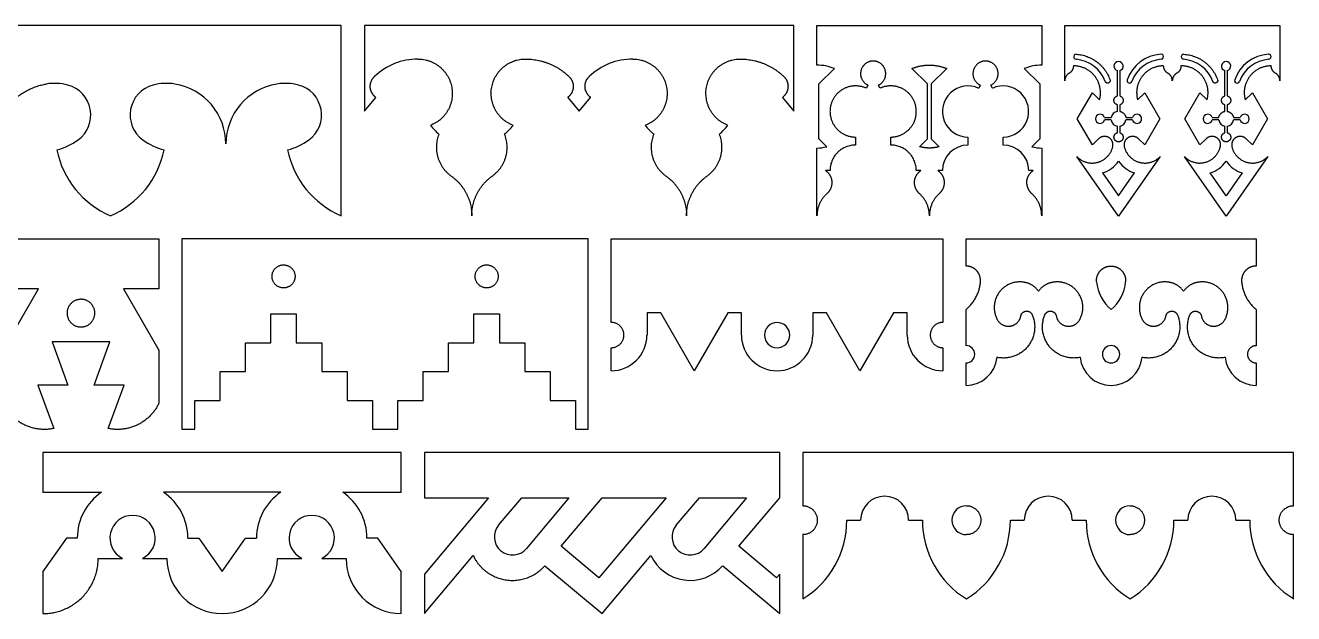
# Model space of a CAD drawing. Header units: millimetres. Extents: x -157 to 150, y -137 to 156.
# Drawn here: x 17.9 to 149.5, y 95.3 to 156.3 of the extents above; entities that cross this region are included whole.
import ezdxf

# ---------------------------------------------------------------- set-up
doc = ezdxf.new("R2010")
doc.units = ezdxf.units.MM
doc.header["$MEASUREMENT"] = 0
doc.layers.add('Layer 03', color=5, linetype='Continuous')

msp = doc.modelspace()

# ---------------------------------------------------------------- linework, layer by layer
at = {"layer": 'Layer 03'}
for p, q in [((50.69, 156.33), (2.81, 156.33)), ((50.69, 136.58), (50.69, 156.33)), ((97.65, 156.33), (53.09, 156.33)), ((53.09, 156.33), (53.09, 147.44)), ((97.65, 147.44), (97.65, 156.33)), ((100.04, 152.21), (100.04, 156.33)), ((100.04, 156.33), (123.35, 156.31)), ((123.35, 156.31), (123.35, 152.21)), ((125.74, 150.58), (125.74, 156.31)), ((125.74, 156.31), (148.06, 156.31)), ((148.06, 156.31), (148.06, 150.58)), ((100.24, 150.26), (101.85, 151.86)), ((111.49, 150.26), (109.89, 151.86)), ((113.5, 151.86), (111.9, 150.26)), ((121.54, 151.86), (123.15, 150.26)), ((126.67, 152.13), (126.64, 152.13)), ((131.2, 149.02), (131.2, 151.64)), ((131.44, 151.64), (131.44, 149.02)), ((136, 152.13), (135.98, 152.13)), ((137.83, 152.13), (137.8, 152.13)), ((142.36, 149.02), (142.36, 151.64)), ((142.6, 151.64), (142.6, 149.02)), ((147.16, 152.13), (147.14, 152.13)), ((100.24, 144.55), (100.24, 150.26)), ((105.32, 150.14), (105.16, 149.81)), ((106.57, 149.81), (106.42, 150.14)), ((111.49, 144.55), (111.49, 150.26)), ((111.9, 150.26), (111.9, 144.55)), ((116.97, 150.14), (116.82, 149.81)), ((118.23, 149.81), (118.07, 150.14)), ((123.15, 150.26), (123.15, 144.55)), ((53.09, 147.44), (54.28, 148.86)), ((74.18, 148.86), (75.37, 147.44)), ((75.37, 147.44), (76.56, 148.86)), ((96.46, 148.86), (97.65, 147.44)), ((127.04, 146.64), (128.61, 149.35)), ((128.61, 149.35), (129.35, 148.62)), ((133.3, 148.62), (134.04, 149.35)), ((134.04, 149.35), (135.6, 146.64)), ((138.2, 146.64), (139.77, 149.35)), ((139.77, 149.35), (140.51, 148.62)), ((144.46, 148.62), (145.2, 149.35)), ((145.2, 149.35), (146.76, 146.64)), ((131.2, 147.41), (131.2, 148.09)), ((131.44, 148.09), (131.44, 147.41)), ((142.36, 147.41), (142.36, 148.09)), ((142.6, 148.09), (142.6, 147.41)), ((128.61, 143.93), (127.04, 146.64)), ((129.87, 146.76), (130.55, 146.76)), ((130.55, 146.52), (129.87, 146.52)), ((132.09, 146.76), (132.77, 146.76)), ((132.77, 146.52), (132.09, 146.52)), ((135.6, 146.64), (134.04, 143.93)), ((139.77, 143.93), (138.2, 146.64)), ((141.03, 146.76), (141.71, 146.76)), ((141.71, 146.52), (141.03, 146.52)), ((143.25, 146.76), (143.93, 146.76)), ((143.93, 146.52), (143.25, 146.52)), ((146.76, 146.64), (145.2, 143.93)), ((104.04, 144.75), (104.04, 143.92)), ((107.69, 143.92), (107.69, 144.75)), ((115.7, 144.75), (115.7, 143.92)), ((119.35, 143.92), (119.35, 144.75)), ((131.2, 145.19), (131.2, 145.87)), ((131.44, 145.87), (131.44, 145.19)), ((142.36, 145.19), (142.36, 145.87)), ((142.6, 145.87), (142.6, 145.19)), ((100.04, 136.58), (100.04, 143.61)), ((101.05, 143.75), (100.24, 144.55)), ((110.69, 143.75), (111.49, 144.55)), ((111.9, 144.55), (112.7, 143.75)), ((123.15, 144.55), (122.34, 143.75)), ((123.35, 143.61), (123.35, 136.58)), ((129.24, 144.56), (128.61, 143.93)), ((134.04, 143.93), (133.4, 144.56)), ((140.4, 144.56), (139.77, 143.93)), ((145.2, 143.93), (144.56, 144.56)), ((131.32, 136.56), (127.01, 142.72)), ((135.64, 142.72), (131.32, 136.56)), ((142.48, 136.56), (138.17, 142.72)), ((146.8, 142.72), (142.48, 136.56)), ((101.39, 141.27), (100.94, 141.27)), ((110.8, 141.27), (110.34, 141.27)), ((113.05, 141.27), (112.59, 141.27)), ((122.45, 141.27), (122, 141.27)), ((129.65, 141.03), (131.32, 138.65)), ((131.32, 138.65), (132.99, 141.03)), ((142.48, 138.65), (140.81, 141.03)), ((144.15, 141.03), (142.48, 138.65)), ((-0.57, 134.19), (31.78, 134.19)), ((31.78, 134.19), (31.78, 129.02)), ((76.31, 134.19), (34.17, 134.19)), ((34.17, 134.19), (34.17, 114.44)), ((76.31, 114.44), (76.31, 134.19)), ((78.7, 125.52), (78.7, 134.19)), ((78.7, 134.19), (113.1, 134.19)), ((113.1, 134.19), (113.1, 125.52)), ((115.5, 131.37), (115.5, 134.19)), ((115.5, 134.19), (145.6, 134.19)), ((145.6, 134.19), (145.6, 131.37)), ((15.61, 122.63), (19.29, 129.02)), ((19.29, 129.02), (15.61, 129.02)), ((31.78, 129.02), (28.09, 129.02)), ((28.09, 129.02), (31.78, 122.63)), ((43.39, 123.41), (43.39, 126.41)), ((43.39, 126.41), (44.71, 126.41)), ((44.71, 126.41), (46.02, 126.41)), ((46.02, 126.41), (46.02, 123.41)), ((64.46, 123.41), (64.46, 126.41)), ((64.46, 126.41), (65.77, 126.41)), ((65.77, 126.41), (67.09, 126.41)), ((67.09, 126.41), (67.09, 123.41)), ((83.83, 126.53), (82.41, 126.53)), ((82.41, 126.53), (82.41, 124.21)), ((87.3, 120.5), (83.83, 126.53)), ((90.78, 126.53), (87.3, 120.5)), ((92.2, 126.53), (90.78, 126.53)), ((92.2, 124.21), (92.2, 126.53)), ((99.61, 126.53), (99.61, 124.21)), ((101.03, 126.53), (99.61, 126.53)), ((104.5, 120.5), (101.03, 126.53)), ((107.98, 126.53), (104.5, 120.5)), ((109.4, 126.53), (107.98, 126.53)), ((109.4, 124.21), (109.4, 126.53)), ((115.5, 123.11), (115.5, 126.86)), ((145.6, 126.86), (145.6, 123.11)), ((23.69, 123.51), (20.7, 123.51)), ((20.7, 123.51), (22.34, 119.01)), ((26.68, 123.51), (23.69, 123.51)), ((25.05, 119.01), (26.68, 123.51)), ((31.78, 122.63), (31.78, 117.15)), ((40.76, 120.42), (40.76, 123.41)), ((40.76, 123.41), (43.39, 123.41)), ((46.02, 123.41), (48.66, 123.41)), ((48.66, 123.41), (48.66, 120.42)), ((61.82, 120.42), (61.82, 123.41)), ((61.82, 123.41), (64.46, 123.41)), ((67.09, 123.41), (69.72, 123.41)), ((69.72, 123.41), (69.72, 120.42)), ((78.7, 120.5), (78.7, 122.9)), ((113.1, 122.9), (113.1, 120.5)), ((115.5, 118.98), (115.5, 121.32)), ((145.6, 121.32), (145.6, 118.98)), ((38.12, 117.43), (38.12, 120.42)), ((38.12, 120.42), (40.76, 120.42)), ((48.66, 120.42), (51.29, 120.42)), ((51.29, 120.42), (51.29, 117.43)), ((59.19, 117.43), (59.19, 120.42)), ((59.19, 120.42), (61.82, 120.42)), ((69.72, 120.42), (72.36, 120.42)), ((72.36, 120.42), (72.36, 117.43)), ((22.34, 119.01), (19.22, 119.01)), ((19.22, 119.01), (20.86, 114.52)), ((28.16, 119.01), (25.05, 119.01)), ((26.52, 114.52), (28.16, 119.01)), ((35.49, 114.44), (35.49, 117.43)), ((35.49, 117.43), (38.12, 117.43)), ((51.29, 117.43), (53.92, 117.43)), ((53.92, 117.43), (53.92, 114.44)), ((56.56, 114.44), (56.56, 117.43)), ((56.56, 117.43), (59.19, 117.43)), ((72.36, 117.43), (74.99, 117.43)), ((74.99, 117.43), (74.99, 114.44)), ((34.17, 114.44), (35.49, 114.44)), ((53.92, 114.44), (55.24, 114.44)), ((55.24, 114.44), (56.56, 114.44)), ((74.99, 114.44), (76.31, 114.44)), ((56.92, 112.04), (19.75, 112.04)), ((19.75, 112.04), (19.75, 107.91)), ((56.92, 107.91), (56.92, 112.04)), ((96.18, 112.04), (59.32, 112.04)), ((59.32, 112.04), (59.32, 107.34)), ((96.18, 107.34), (96.18, 112.04)), ((149.48, 112.04), (98.57, 112.04)), ((98.57, 112.04), (98.57, 106.51)), ((149.48, 106.51), (149.48, 112.04)), ((19.75, 107.91), (25.82, 107.91)), ((38.34, 107.91), (32.26, 107.91)), ((44.41, 107.91), (38.34, 107.91)), ((50.85, 107.91), (56.92, 107.91)), ((59.32, 107.34), (65.97, 107.34)), ((65.97, 107.34), (59.32, 99.41)), ((67.01, 104.49), (69.41, 107.34)), ((69.41, 107.34), (74.31, 107.34)), ((74.31, 107.34), (69.89, 102.07)), ((73.52, 102.3), (77.75, 107.34)), ((84.4, 107.34), (77.42, 99.02)), ((77.75, 107.34), (84.4, 107.34)), ((85.44, 104.49), (87.84, 107.34)), ((87.84, 107.34), (92.74, 107.34)), ((92.74, 107.34), (88.32, 102.07)), ((91.95, 102.3), (96.18, 107.34)), ((103.13, 105.01), (104.57, 105.01)), ((109.55, 105.01), (110.98, 105.01)), ((120.1, 105.01), (121.54, 105.01)), ((126.52, 105.01), (127.95, 105.01)), ((137.07, 105.01), (138.51, 105.01)), ((143.49, 105.01), (144.93, 105.01)), ((22.18, 103.16), (19.75, 99.69)), ((23.31, 103.16), (22.18, 103.16)), ((34.78, 103.16), (35.9, 103.16)), ((35.9, 103.16), (38.34, 99.69)), ((38.34, 99.69), (40.77, 103.16)), ((40.77, 103.16), (41.89, 103.16)), ((54.49, 103.16), (53.36, 103.16)), ((56.92, 99.69), (54.49, 103.16)), ((98.57, 103.51), (98.57, 96.84)), ((149.48, 96.84), (149.48, 103.51)), ((59.32, 95.32), (64.37, 101.35)), ((77.42, 99.02), (73.52, 102.3)), ((77.75, 95.32), (82.81, 101.35)), ((95.85, 99.02), (91.95, 102.3)), ((25.48, 101.05), (28, 101.05)), ((30.09, 101.05), (32.6, 101.05)), ((44.07, 101.05), (46.59, 101.05)), ((48.67, 101.05), (51.19, 101.05)), ((71.82, 100.29), (77.75, 95.32)), ((90.26, 100.29), (96.18, 95.32)), ((19.75, 99.69), (19.75, 95.32)), ((56.92, 95.32), (56.92, 99.69)), ((59.32, 99.41), (59.32, 95.32)), ((96.18, 99.41), (95.85, 99.02)), ((96.18, 95.32), (96.18, 99.41))]:
    msp.add_line(p, q, dxfattribs=at)
for centre, radius, start, end in [((58.65, 146.29), 6.55, 90, 133.5714), ((80.93, 146.29), 6.55, 90, 133.5714), ((126.93, 153.08), 0.263, 85.958, 265.958), ((126.67, 149.35), 3.47, 19.6486, 85.9579), ((135.98, 149.35), 4, 94.0421, 160.3514), ((135.98, 149.35), 3.47, 94.0421, 160.3514), ((135.72, 153.08), 0.263, 274.042, 94.042), ((138.09, 153.08), 0.263, 85.958, 265.958), ((137.83, 149.35), 3.47, 19.6486, 85.9579), ((147.14, 149.35), 4, 94.0421, 160.3514), ((147.14, 149.35), 3.47, 94.0421, 160.3514), ((146.88, 153.08), 0.263, 274.042, 94.042), ((100.04, 147.4), 4.81, 67.9256, 90), ((123.35, 147.4), 4.81, 90, 112.0744), ((131.32, 152.1), 0.479, 90, 255.5225), ((131.32, 152.1), 0.479, 284.4775, 90), ((142.48, 152.1), 0.479, 90, 255.5225), ((142.48, 152.1), 0.479, 284.4775, 90), ((20.94, 144.93), 5.39, 75.0251, 99.1472), ((21.5, 147.04), 3.21, 306.023, 75.0251), ((32, 147.04), 3.21, 104.9749, 233.977), ((32.57, 144.93), 5.39, 80.8528, 104.9749), ((32.42, 144.03), 6.3, 0, 80.8528), ((45.02, 144.03), 6.3, 99.1472, 180), ((44.88, 144.93), 5.39, 75.0251, 99.1472), ((45.44, 147.04), 3.21, 306.023, 75.0251), ((115.7, 147.4), 2.65, 65, 270), ((119.35, 147.4), 2.65, 270, 115), ((132.46, 150.61), 0.263, 160.3514, 340.3514), ((143.62, 150.61), 0.263, 160.3514, 340.3514), ((131.32, 146.64), 0.778, 98.8499, 171.1501), ((129.41, 146.64), 0.479, 14.4775, 345.5225), ((131.32, 146.64), 0.778, 188.8499, 261.1501), ((131.32, 146.64), 0.778, 278.8499, 351.1501), ((133.24, 146.64), 0.479, 194.4775, 165.5225), ((140.57, 146.64), 0.479, 14.4775, 345.5225), ((142.48, 146.64), 0.778, 188.8499, 261.1501), ((142.48, 146.64), 0.778, 278.8499, 351.1501), ((144.4, 146.64), 0.479, 194.4775, 165.5225), ((64.23, 149.28), 5.42, 217.7483, 231.0235), ((64.23, 149.28), 5.42, 308.9765, 322.2517), ((86.51, 149.28), 5.42, 217.7483, 231.0235), ((86.51, 149.28), 5.42, 308.9765, 322.2517), ((19.65, 149.59), 6.36, 284.0016, 306.023), ((30.48, 145.3), 9.48, 191.4293, 246.847), ((23.02, 145.3), 9.48, 293.153, 348.5707), ((33.85, 149.59), 6.36, 233.977, 255.9984), ((43.59, 149.59), 6.36, 284.0016, 306.023), ((54.42, 145.3), 9.48, 191.4293, 246.847), ((100.04, 147.4), 3.79, 270, 285.4073), ((115.7, 141.27), 2.65, 90, 180), ((119.35, 141.27), 2.65, 0, 90), ((123.35, 147.4), 3.79, 254.5927, 270), ((128.59, 144.25), 3.4, 288.3392, 323.7079), ((134.06, 144.25), 3.4, 216.2921, 251.6608), ((139.75, 144.25), 3.4, 288.3392, 323.7079), ((145.22, 144.25), 3.4, 216.2921, 251.6608), ((133.27, 130.11), 4.24, 185.2269, 230.1043), ((127.83, 130.11), 4.24, 309.8957, 354.7731), ((95.9, 124.21), 1.31, 90, 270), ((95.9, 124.21), 1.31, 270, 90), ((78.7, 124.21), 3.7, 270, 360), ((95.9, 124.21), 3.7, 180, 270), ((95.9, 124.21), 3.7, 270, 360), ((113.1, 124.21), 3.7, 180, 270), ((115.5, 122.22), 0.898, 270, 90), ((130.55, 122.22), 0.898, 90, 270), ((130.55, 122.22), 0.898, 270, 90), ((115.5, 122.22), 3.23, 270, 354.4557), ((130.55, 122.22), 3.23, 185.5443, 270), ((130.55, 122.22), 3.23, 270, 354.4557), ((145.6, 122.22), 3.23, 185.5443, 270), ((29.04, 103.16), 5.73, 124.1657, 180), ((29.04, 103.16), 5.73, 0, 55.8343), ((47.63, 103.16), 5.73, 124.1657, 180), ((47.63, 103.16), 5.73, 0, 55.8343), ((107.06, 105.01), 2.49, 90, 180), ((107.06, 105.01), 2.49, 0, 90), ((124.03, 105.01), 2.49, 90, 180), ((124.03, 105.01), 2.49, 0, 90), ((141, 105.01), 2.49, 90, 180), ((141, 105.01), 2.49, 0, 90), ((29.04, 103.16), 2.35, 90, 243.6928), ((29.04, 103.16), 2.35, 296.3072, 90), ((47.63, 103.16), 2.35, 90, 243.6928), ((47.63, 103.16), 2.35, 296.3072, 90), ((115.54, 105.01), 1.5, 90, 270), ((132.51, 105.01), 1.5, 90, 270), ((68.45, 103.28), 1.88, 140, 320), ((86.88, 103.28), 1.88, 140, 320), ((93.53, 105.01), 9.6, 301.6808, 360), ((120.58, 105.01), 9.6, 180, 238.3192), ((110.5, 105.01), 9.6, 301.6808, 0), ((137.56, 105.01), 9.6, 180, 238.3192), ((127.47, 105.01), 9.6, 301.6808, 0), ((154.53, 105.01), 9.6, 180, 238.3192), ((86.88, 103.28), 4.51, 205.3757, 318.4586), ((38.34, 101.05), 5.73, 180, 270), ((38.34, 101.05), 5.73, 270, 360), ((56.92, 101.05), 5.73, 180, 270)]:
    msp.add_arc(centre, radius, start, end, dxfattribs=at)
for points, weights, knots in [([(58.65, 152.84), (61.61, 152.84), (62.15, 149.93), (62.7, 147.02), (59.94, 145.96)], [0.99999988996, 0.769229506616, 1, 0.769229506616, 0.99999988996], [1213.80197, 1213.80197, 1213.80197, 1217.925542, 1217.925542, 1222.049113, 1222.049113, 1222.049113]), ([(68.52, 145.96), (65.76, 147.02), (66.3, 149.93), (66.84, 152.84), (69.8, 152.84)], [0.99999988996, 0.769229506616, 1, 0.769229561636, 0.99999977992], [1240.382762, 1240.382762, 1240.382762, 1244.506333, 1244.506333, 1248.629904, 1248.629904, 1248.629904]), ([(80.93, 152.84), (83.89, 152.84), (84.43, 149.93), (84.98, 147.02), (82.22, 145.96)], [1, 0.769229451596, 1, 0.769229506616, 0.99999988996], [1264.19866, 1264.19866, 1264.19866, 1268.322232, 1268.322232, 1272.445802, 1272.445802, 1272.445802]), ([(90.8, 145.96), (88.04, 147.02), (88.58, 149.93), (89.12, 152.84), (92.08, 152.84)], [0.99999988996, 0.769229506616, 1, 0.769229561636, 0.99999977992], [1290.779451, 1290.779451, 1290.779451, 1294.903023, 1294.903023, 1299.026593, 1299.026593, 1299.026593]), ([(106.42, 150.14), (107.37, 150.58), (107.14, 151.6), (106.92, 152.63), (105.87, 152.63), (104.82, 152.63), (104.59, 151.6), (104.37, 150.58), (105.32, 150.14)], [0.999999895041, 0.779884535569, 1, 0.779884483089, 1, 0.779884483089, 1, 0.779884535569, 0.999999895041], [803.686998, 803.686998, 803.686998, 805.426446, 805.426446, 807.165894, 807.165894, 808.905342, 808.905342, 810.644789, 810.644789, 810.644789]), ([(118.07, 150.14), (119.02, 150.58), (118.8, 151.6), (118.57, 152.63), (117.52, 152.63), (116.47, 152.63), (116.25, 151.6), (116.02, 150.58), (116.97, 150.14)], [0.999999895041, 0.779884535569, 1, 0.779884483089, 1, 0.779884483089, 1, 0.779884535569, 0.999999895041], [756.088113, 756.088113, 756.088113, 757.827561, 757.827561, 759.567009, 759.567009, 761.306457, 761.306457, 763.045905, 763.045905, 763.045905]), ([(129.35, 148.62), (129.71, 149.95), (128.87, 151.05), (128.03, 152.13), (126.67, 152.13)], [0.999999949982, 0.895103959041, 1, 0.896200613546, 0.997829572355], [761.502443, 761.502443, 761.502443, 763.647715, 763.647715, 765.77056, 765.77056, 765.77056]), ([(135.98, 152.13), (134.61, 152.13), (133.78, 151.05), (132.93, 149.95), (133.3, 148.62)], [0.997829572355, 0.896200613546, 1, 0.895103959041, 0.999999949982], [719.310695, 719.310695, 719.310695, 721.43354, 721.43354, 723.578813, 723.578813, 723.578813]), ([(140.51, 148.62), (140.87, 149.95), (140.03, 151.05), (139.19, 152.13), (137.83, 152.13)], [0.999999899963, 0.89510398405, 1, 0.896200613546, 0.997829572355], [839.369651, 839.369651, 839.369651, 841.514924, 841.514924, 843.637769, 843.637769, 843.637769]), ([(147.14, 152.13), (145.77, 152.13), (144.94, 151.05), (144.09, 149.95), (144.46, 148.62)], [0.997829475434, 0.896200663041, 1, 0.895103959041, 0.999999949982], [797.177904, 797.177904, 797.177904, 799.300748, 799.300748, 801.446021, 801.446021, 801.446021]), ([(54.28, 148.86), (53.74, 149.25), (53.7, 149.91), (53.66, 150.58), (54.14, 151.03)], [0.999999955133, 0.905908059726, 1, 0.905908037293, 1], [1207.567097, 1207.567097, 1207.567097, 1208.604236, 1208.604236, 1209.641375, 1209.641375, 1209.641375]), ([(74.31, 151.03), (74.8, 150.58), (74.75, 149.91), (74.71, 149.25), (74.18, 148.86)], [1, 0.905908023225, 1, 0.905908045658, 0.999999955133], [1252.790499, 1252.790499, 1252.790499, 1253.827639, 1253.827639, 1254.864778, 1254.864778, 1254.864778]), ([(76.56, 148.86), (76.02, 149.25), (75.98, 149.91), (75.94, 150.58), (76.42, 151.03)], [0.999999955133, 0.905908059726, 1, 0.905908037293, 1], [1257.963786, 1257.963786, 1257.963786, 1259.000925, 1259.000925, 1260.038065, 1260.038065, 1260.038065]), ([(96.6, 151.03), (97.08, 150.58), (97.03, 149.91), (96.99, 149.25), (96.46, 148.86)], [1, 0.905908023225, 1, 0.905908045658, 0.999999955133], [1303.187189, 1303.187189, 1303.187189, 1304.224328, 1304.224328, 1305.261467, 1305.261467, 1305.261467]), ([(105.16, 149.81), (104.01, 150.34), (102.87, 149.78), (101.73, 149.22), (101.45, 147.97), (101.18, 146.73), (101.98, 145.74), (102.78, 144.75), (104.04, 144.75)], [1, 0.901425232837, 1, 0.901425232837, 1, 0.901425232837, 1, 0.90188531, 0.999084140303], [811.004322, 811.004322, 811.004322, 813.341621, 813.341621, 815.67892, 815.67892, 818.016219, 818.016219, 820.342609, 820.342609, 820.342609]), ([(107.69, 144.75), (108.96, 144.75), (109.76, 145.74), (110.56, 146.73), (110.28, 147.97), (110.01, 149.22), (108.87, 149.78), (107.73, 150.34), (106.57, 149.81)], [0.999084140303, 0.90188531, 1, 0.901425232837, 1, 0.901425232837, 1, 0.901425232837, 1], [793.989179, 793.989179, 793.989179, 796.315569, 796.315569, 798.652867, 798.652867, 800.990166, 800.990166, 803.327465, 803.327465, 803.327465]), ([(130.43, 150.7), (130.52, 150.45), (130.27, 150.36), (130.03, 150.27), (129.94, 150.52)], [0.999999720675, 0.707106920849, 1, 0.707106781187, 1], [55.5708252, 55.5708252, 55.5708252, 55.9164003, 55.9164003, 56.2619756, 56.2619756, 56.2619756]), ([(141.59, 150.7), (141.68, 150.45), (141.43, 150.36), (141.19, 150.27), (141.1, 150.52)], [0.999999860338, 0.707106851018, 1, 0.707106781187, 1], [48.1448763, 48.1448763, 48.1448763, 48.4904514, 48.4904514, 48.8360267, 48.8360267, 48.8360267]), ([(131.2, 148.09), (130.84, 148.18), (130.84, 148.55), (130.84, 148.92), (131.2, 149.02)], [0.999999800272, 0.790569514895, 1, 0.790569415031, 1], [215.234409, 215.234409, 215.234409, 215.761655, 215.761655, 216.288902, 216.288902, 216.288902]), ([(131.44, 149.02), (131.8, 148.92), (131.8, 148.55), (131.8, 148.18), (131.44, 148.09)], [1, 0.790569415031, 1, 0.790569514895, 0.999999800272], [222.984736, 222.984736, 222.984736, 223.511982, 223.511982, 224.039228, 224.039228, 224.039228]), ([(142.36, 148.09), (142, 148.18), (142, 148.55), (142, 148.92), (142.36, 149.02)], [0.999999700407, 0.790569564827, 1, 0.790569415031, 1], [159.56631, 159.56631, 159.56631, 160.093556, 160.093556, 160.620803, 160.620803, 160.620803]), ([(142.6, 149.02), (142.96, 148.92), (142.96, 148.55), (142.96, 148.18), (142.6, 148.09)], [1, 0.790569415031, 1, 0.790569514895, 0.999999800272], [167.316637, 167.316637, 167.316637, 167.843883, 167.843883, 168.37113, 168.37113, 168.37113]), ([(130.72, 143.73), (130.88, 144.38), (130.3, 144.71), (129.72, 145.03), (129.24, 144.56)], [0.999999903004, 0.796585363513, 1, 0.796585363513, 0.999999903004], [752.735821, 752.735821, 752.735821, 753.690972, 753.690972, 754.646124, 754.646124, 754.646124]), ([(131.32, 144.25), (130.9, 144.25), (130.85, 144.67), (130.79, 145.09), (131.2, 145.19)], [1, 0.750334689476, 1, 0.750334808526, 0.999999761901], [207.853725, 207.853725, 207.853725, 208.431508, 208.431508, 209.00929, 209.00929, 209.00929]), ([(131.44, 145.19), (131.85, 145.09), (131.8, 144.67), (131.74, 144.25), (131.32, 144.25)], [0.999999761901, 0.750334808526, 1, 0.750334689476, 1], [206.69816, 206.69816, 206.69816, 207.275942, 207.275942, 207.853725, 207.853725, 207.853725]), ([(133.4, 144.56), (132.93, 145.03), (132.35, 144.71), (131.76, 144.38), (131.92, 143.73)], [0.999999903004, 0.796585363513, 1, 0.796585363513, 0.999999903004], [730.435132, 730.435132, 730.435132, 731.390283, 731.390283, 732.345434, 732.345434, 732.345434]), ([(141.88, 143.73), (142.04, 144.38), (141.46, 144.71), (140.88, 145.03), (140.4, 144.56)], [0.999999903004, 0.796585363513, 1, 0.796585363513, 0.999999903004], [830.603029, 830.603029, 830.603029, 831.558181, 831.558181, 832.513332, 832.513332, 832.513332]), ([(142.48, 144.25), (142.06, 144.25), (142.01, 144.67), (141.95, 145.09), (142.36, 145.19)], [1, 0.750334689476, 1, 0.750334808526, 0.999999761901], [152.185626, 152.185626, 152.185626, 152.763409, 152.763409, 153.341191, 153.341191, 153.341191]), ([(142.6, 145.19), (143.01, 145.09), (142.96, 144.67), (142.9, 144.25), (142.48, 144.25)], [0.999999761901, 0.750334808526, 1, 0.750334689476, 1], [151.030061, 151.030061, 151.030061, 151.607844, 151.607844, 152.185626, 152.185626, 152.185626]), ([(144.56, 144.56), (144.09, 145.03), (143.51, 144.71), (142.93, 144.38), (143.08, 143.73)], [0.999999903004, 0.796585363513, 1, 0.796585363513, 0.999999903004], [808.30234, 808.30234, 808.30234, 809.257492, 809.257492, 810.212643, 810.212643, 810.212643]), ([(127.01, 142.72), (127.91, 141.79), (129.16, 142.13), (130.41, 142.47), (130.72, 143.73)], [1, 0.861571590842, 1, 0.861571623846, 0.999999933992], [748.823492, 748.823492, 748.823492, 750.779657, 750.779657, 752.735821, 752.735821, 752.735821]), ([(131.92, 143.73), (132.23, 142.47), (133.48, 142.13), (134.73, 141.79), (135.64, 142.72)], [0.999999933992, 0.861571623846, 1, 0.861571590842, 1], [732.345434, 732.345434, 732.345434, 734.301599, 734.301599, 736.257764, 736.257764, 736.257764]), ([(138.17, 142.72), (139.07, 141.79), (140.32, 142.13), (141.57, 142.47), (141.88, 143.73)], [1, 0.861571590842, 1, 0.861571656849, 0.999999867984], [826.6907, 826.6907, 826.6907, 828.646865, 828.646865, 830.603029, 830.603029, 830.603029]), ([(143.08, 143.73), (143.39, 142.47), (144.64, 142.13), (145.89, 141.79), (146.8, 142.72)], [0.999999933992, 0.861571623846, 1, 0.861571590842, 1], [810.212643, 810.212643, 810.212643, 812.168807, 812.168807, 814.124972, 814.124972, 814.124972]), ([(100.94, 141.27), (101.54, 140.84), (101.58, 140.11), (101.62, 139.37), (101.07, 138.88)], [0.9999999533, 0.90206320279, 1, 0.90206317944, 1], [825.707406, 825.707406, 825.707406, 827.057741, 827.057741, 828.408077, 828.408077, 828.408077]), ([(110.67, 138.88), (110.12, 139.37), (110.16, 140.11), (110.2, 140.84), (110.8, 141.27)], [1, 0.90206317944, 1, 0.90206320279, 0.9999999533], [785.923711, 785.923711, 785.923711, 787.274046, 787.274046, 788.624381, 788.624381, 788.624381]), ([(112.59, 141.27), (113.19, 140.84), (113.23, 140.11), (113.27, 139.37), (112.72, 138.88)], [0.9999999533, 0.90206320279, 1, 0.90206317944, 1], [778.108877, 778.108877, 778.108877, 779.459213, 779.459213, 780.809548, 780.809548, 780.809548]), ([(122.32, 138.88), (121.78, 139.37), (121.81, 140.11), (121.85, 140.84), (122.45, 141.27)], [1, 0.90206317944, 1, 0.90206320279, 0.9999999533], [902.556912, 902.556912, 902.556912, 903.907247, 903.907247, 905.257583, 905.257583, 905.257583]), ([(45.9, 130.3), (45.9, 131.49), (44.71, 131.49), (43.51, 131.49), (43.51, 130.3), (43.51, 129.1), (44.71, 129.1), (45.9, 129.1), (45.9, 130.3)], [1, 0.707106781187, 1, 0.707106781187, 1, 0.707106781187, 1, 0.707106781187, 1], [0, 0, 0, 1.570796, 1.570796, 3.141593, 3.141593, 4.712389, 4.712389, 6.283185, 6.283185, 6.283185]), ([(66.97, 130.3), (66.97, 131.49), (65.77, 131.49), (64.58, 131.49), (64.58, 130.3), (64.58, 129.1), (65.77, 129.1), (66.97, 129.1), (66.97, 130.3)], [1, 0.707106781187, 1, 0.707106781187, 1, 0.707106781187, 1, 0.707106781187, 1], [0, 0, 0, 1.570796, 1.570796, 3.141593, 3.141593, 4.712389, 4.712389, 6.283185, 6.283185, 6.283185]), ([(117, 129.72), (117.06, 130.39), (116.61, 130.88), (116.16, 131.37), (115.5, 131.37)], [0.999999918854, 0.914912353697, 1, 0.91491233341, 0.999999959427], [979.96148, 979.96148, 979.96148, 981.009555, 981.009555, 982.057631, 982.057631, 982.057631]), ([(129.04, 129.72), (128.98, 130.39), (129.43, 130.88), (129.88, 131.37), (130.55, 131.37)], [0.999999959427, 0.91491233341, 1, 0.914912353697, 0.999999918854], [52.877547, 52.877547, 52.877547, 53.925622, 53.925622, 54.973698, 54.973698, 54.973698]), ([(130.55, 131.37), (131.21, 131.37), (131.66, 130.88), (132.11, 130.39), (132.05, 129.72)], [0.999999918854, 0.914912353697, 1, 0.91491233341, 0.999999959427], [45.230583, 45.230583, 45.230583, 46.278659, 46.278659, 47.326734, 47.326734, 47.326734]), ([(145.6, 131.37), (144.93, 131.37), (144.48, 130.88), (144.03, 130.39), (144.09, 129.72)], [0.999999959427, 0.91491233341, 1, 0.91491233341, 0.999999959427], [1011.905889, 1011.905889, 1011.905889, 1012.953964, 1012.953964, 1014.00204, 1014.00204, 1014.00204]), ([(121.52, 129.69), (119.9, 129.96), (118.93, 128.63), (117.97, 127.29), (118.73, 125.83)], [0.999999928579, 0.850220202646, 1, 0.850220238356, 0.999999857159], [950.931829, 950.931829, 950.931829, 953.395991, 953.395991, 955.860152, 955.860152, 955.860152]), ([(127.31, 125.83), (128.08, 127.29), (127.11, 128.63), (126.15, 129.96), (124.52, 129.69)], [0.999999857159, 0.850220238356, 1, 0.850220238356, 0.999999857159], [942.979492, 942.979492, 942.979492, 945.443654, 945.443654, 947.907815, 947.907815, 947.907815]), ([(136.57, 129.69), (134.95, 129.96), (133.98, 128.63), (133.02, 127.29), (133.78, 125.83)], [0.999999928579, 0.850220202646, 1, 0.850220202646, 0.999999928579], [1046.055704, 1046.055704, 1046.055704, 1048.519866, 1048.519866, 1050.984028, 1050.984028, 1050.984028]), ([(142.36, 125.83), (143.13, 127.29), (142.16, 128.63), (141.2, 129.96), (139.57, 129.69)], [0.999999928579, 0.850220202646, 1, 0.850220166935, 1], [1038.103367, 1038.103367, 1038.103367, 1040.567529, 1040.567529, 1043.03169, 1043.03169, 1043.03169]), ([(22.25, 126.49), (22.25, 127.92), (23.69, 127.92), (25.13, 127.92), (25.13, 126.49), (25.13, 125.05), (23.69, 125.05), (22.25, 125.05), (22.25, 126.49)], [1, 0.707106781187, 1, 0.707106781187, 1, 0.707106781187, 1, 0.707106781187, 1], [0, 0, 0, 1.884956, 1.884956, 3.769911, 3.769911, 5.654867, 5.654867, 7.539822, 7.539822, 7.539822]), ([(122.37, 126.32), (123.13, 124.51), (121.88, 123), (120.63, 121.5), (118.71, 121.9)], [0.999999931004, 0.855305644633, 1, 0.855305610135, 1], [959.891585, 959.891585, 959.891585, 962.832727, 962.832727, 965.773869, 965.773869, 965.773869]), ([(121.19, 126.19), (121.27, 126.65), (121.73, 126.69), (122.19, 126.74), (122.37, 126.32)], [0.999999620361, 0.802989769818, 1, 0.80298967394, 0.999999812116], [958.568528, 958.568528, 958.568528, 959.230056, 959.230056, 959.891585, 959.891585, 959.891585]), ([(127.33, 121.9), (125.41, 121.5), (124.17, 123), (122.92, 124.51), (123.68, 126.32)], [1, 0.855305610135, 1, 0.855305644633, 0.999999931004], [1068.857506, 1068.857506, 1068.857506, 1071.798648, 1071.798648, 1074.73979, 1074.73979, 1074.73979]), ([(123.68, 126.32), (123.86, 126.74), (124.31, 126.69), (124.77, 126.65), (124.86, 126.19)], [0.999999906058, 0.802989626969, 1, 0.802989769818, 0.999999620361], [938.948059, 938.948059, 938.948059, 939.609588, 939.609588, 940.271117, 940.271117, 940.271117]), ([(137.42, 126.32), (138.18, 124.51), (136.93, 123), (135.68, 121.5), (133.76, 121.9)], [0.999999931004, 0.855305644633, 1, 0.855305610135, 1], [1055.01546, 1055.01546, 1055.01546, 1057.956602, 1057.956602, 1060.897745, 1060.897745, 1060.897745]), ([(136.24, 126.19), (136.32, 126.65), (136.78, 126.69), (137.24, 126.74), (137.42, 126.32)], [0.999999620361, 0.802989769818, 1, 0.80298967394, 0.999999812116], [1053.692403, 1053.692403, 1053.692403, 1054.353931, 1054.353931, 1055.01546, 1055.01546, 1055.01546]), ([(142.38, 121.9), (140.46, 121.5), (139.22, 123), (137.97, 124.51), (138.73, 126.32)], [1, 0.855305610135, 1, 0.855305644633, 0.999999931004], [1028.18965, 1028.18965, 1028.18965, 1031.130793, 1031.130793, 1034.071934, 1034.071934, 1034.071934]), ([(138.73, 126.32), (138.91, 126.74), (139.36, 126.69), (139.82, 126.65), (139.91, 126.19)], [0.999999906058, 0.802989626969, 1, 0.802989769818, 0.999999620361], [1034.071934, 1034.071934, 1034.071934, 1034.733463, 1034.733463, 1035.394992, 1035.394992, 1035.394992]), ([(78.7, 122.9), (80.01, 122.9), (80.01, 124.21), (80.01, 125.52), (78.7, 125.52)], [1, 0.707106781187, 1, 0.707106851018, 0.999999860338], [917.462541, 917.462541, 917.462541, 922.322362, 922.322362, 927.182181, 927.182181, 927.182181]), ([(113.1, 125.52), (111.79, 125.52), (111.79, 124.21), (111.79, 122.9), (113.1, 122.9)], [0.999999860338, 0.707106851018, 1, 0.70710699068, 0.999999581013], [970.404485, 970.404485, 970.404485, 975.264306, 975.264306, 980.124125, 980.124125, 980.124125]), ([(118.73, 125.83), (119.17, 125.01), (120.09, 125.14), (121.01, 125.28), (121.19, 126.19)], [0.999999824059, 0.815512883309, 1, 0.81551292576, 0.999999739157], [955.860152, 955.860152, 955.860152, 957.21434, 957.21434, 958.568528, 958.568528, 958.568528]), ([(124.86, 126.19), (125.03, 125.28), (125.96, 125.14), (126.88, 125.01), (127.31, 125.83)], [0.999999739157, 0.81551292576, 1, 0.815512883309, 0.999999824059], [940.271117, 940.271117, 940.271117, 941.625304, 941.625304, 942.979492, 942.979492, 942.979492]), ([(133.78, 125.83), (134.22, 125.01), (135.14, 125.14), (136.06, 125.28), (136.24, 126.19)], [0.99999991203, 0.815512839323, 1, 0.815512881775, 0.999999827127], [1050.984028, 1050.984028, 1050.984028, 1052.338215, 1052.338215, 1053.692403, 1053.692403, 1053.692403]), ([(139.91, 126.19), (140.08, 125.28), (141.01, 125.14), (141.93, 125.01), (142.36, 125.83)], [0.999999827127, 0.815512881775, 1, 0.815512883309, 0.999999824059], [1035.394992, 1035.394992, 1035.394992, 1036.74918, 1036.74918, 1038.103367, 1038.103367, 1038.103367]), ([(145.6, 123.11), (144.7, 123.11), (144.7, 122.22), (144.7, 121.32), (145.6, 121.32)], [0.999999860338, 0.707106851018, 1, 0.707106781187, 1], [1019.903575, 1019.903575, 1019.903575, 1021.081672, 1021.081672, 1022.25977, 1022.25977, 1022.25977]), ([(98.57, 106.51), (100.07, 106.51), (100.07, 105.01), (100.07, 103.51), (98.57, 103.51)], [1, 0.707106781187, 1, 0.707106851018, 0.999999860338], [1030.633803, 1030.633803, 1030.633803, 1032.597299, 1032.597299, 1034.560794, 1034.560794, 1034.560794]), ([(115.54, 106.51), (117.04, 106.51), (117.04, 105.01), (117.04, 103.51), (115.54, 103.51)], [1, 0.707106781187, 1, 0.707106851018, 0.999999860338], [33.379422, 33.379422, 33.379422, 35.342918, 35.342918, 37.306413, 37.306413, 37.306413]), ([(132.51, 106.51), (134.01, 106.51), (134.01, 105.01), (134.01, 103.51), (132.51, 103.51)], [1, 0.707106781187, 1, 0.707106851018, 0.999999860338], [33.379422, 33.379422, 33.379422, 35.342918, 35.342918, 37.306413, 37.306413, 37.306413]), ([(149.48, 103.51), (147.99, 103.51), (147.99, 105.01), (147.99, 106.51), (149.48, 106.51)], [0.999999860338, 0.707106851018, 1, 0.707106781187, 1], [974.926593, 974.926593, 974.926593, 976.890088, 976.890088, 978.853584, 978.853584, 978.853584]), ([(64.37, 101.35), (65.41, 99.15), (67.82, 98.81), (70.22, 98.47), (71.82, 100.29)], [1, 0.880719353065, 1, 0.880719381504, 0.999999943123], [500.304615, 500.304615, 500.304615, 501.291451, 501.291451, 502.278285, 502.278285, 502.278285])]:
    msp.add_rational_spline(points, weights, degree=2, knots=knots, dxfattribs=at)
for points, weights in [([(69.8, 152.84), (72.42, 152.84), (74.31, 151.03)], [0.999999965944, 0.928578656814, 1]), ([(92.08, 152.84), (94.7, 152.84), (96.6, 151.03)], [0.999999897831, 0.92857869087, 1]), ([(126.95, 153.34), (129.55, 153.16), (130.43, 150.7)], [1, 0.83719719332, 0.99999992237]), ([(138.11, 153.34), (140.71, 153.16), (141.59, 150.7)], [1, 0.83719719332, 0.99999992237]), ([(109.89, 151.86), (110.76, 152.21), (111.7, 152.21)], [1, 0.981503138996, 0.99999999118]), ([(111.7, 152.21), (112.63, 152.21), (113.5, 151.86)], [0.99999999118, 0.981503138996, 1]), ([(126.19, 151.36), (125.74, 151.1), (125.74, 150.58)], [1, 0.866025464579, 1]), ([(126.64, 152.13), (126.64, 151.61), (126.19, 151.36)], [1, 0.866025411568, 1]), ([(136.45, 151.36), (136, 151.61), (136, 152.13)], [1, 0.866025411568, 1]), ([(136.9, 150.58), (136.9, 151.1), (136.45, 151.36)], [1, 0.866025464579, 1]), ([(137.35, 151.36), (136.9, 151.1), (136.9, 150.58)], [1, 0.866025464579, 1]), ([(137.8, 152.13), (137.8, 151.61), (137.35, 151.36)], [1, 0.866025411568, 1]), ([(147.61, 151.36), (147.16, 151.61), (147.16, 152.13)], [1, 0.866025411568, 1]), ([(148.06, 150.58), (148.06, 151.1), (147.61, 151.36)], [1, 0.866025464579, 1]), ([(14.78, 144.03), (14.78, 149.4), (20.08, 150.25)], [0.99999988615, 0.761239813951, 1]), ([(131.44, 147.41), (132, 147.32), (132.09, 146.76)], [0.999999908197, 0.807474247793, 1]), ([(141.71, 146.76), (141.8, 147.32), (142.36, 147.41)], [1, 0.807474247793, 0.999999908197]), ([(142.6, 147.41), (143.16, 147.32), (143.25, 146.76)], [0.999999908197, 0.807474247793, 1]), ([(60.82, 145.06), (59.74, 142.37), (62.1, 140.7)], [1, 0.785745778679, 0.999999897836]), ([(66.35, 140.7), (68.71, 142.37), (67.64, 145.06)], [1, 0.785745818233, 0.999999897836]), ([(83.1, 145.06), (82.02, 142.37), (84.38, 140.7)], [1, 0.785745778679, 0.999999897836]), ([(88.63, 140.7), (90.99, 142.37), (89.92, 145.06)], [1, 0.785745818233, 0.999999897836]), ([(104.04, 143.92), (101.39, 143.92), (101.39, 141.27)], [0.999999860338, 0.707106851024, 1]), ([(110.34, 141.27), (110.34, 143.92), (107.69, 143.92)], [1, 0.707106851024, 0.999999860338]), ([(111.7, 143.61), (111.18, 143.61), (110.69, 143.75)], [0.999999995696, 0.990974638157, 1]), ([(112.7, 143.75), (112.21, 143.61), (111.7, 143.61)], [1, 0.990974638157, 0.999999995696]), ([(62.1, 140.7), (64.23, 139.19), (64.23, 136.58)], [0.999999946825, 0.888483237693, 1]), ([(64.23, 136.58), (64.23, 139.19), (66.35, 140.7)], [0.999999946825, 0.88848325686, 1]), ([(84.38, 140.7), (86.51, 139.19), (86.51, 136.58)], [0.999999946825, 0.88848326428, 0.999999946825]), ([(86.51, 136.58), (86.51, 139.19), (88.63, 140.7)], [0.999999946825, 0.88848325686, 1]), ([(101.07, 138.88), (100.04, 137.96), (100.04, 136.58)], [1, 0.913319741741, 1]), ([(111.7, 136.58), (111.7, 137.96), (110.67, 138.88)], [1, 0.913319741741, 1]), ([(112.72, 138.88), (111.7, 137.96), (111.7, 136.58)], [1, 0.913319741741, 1]), ([(123.35, 136.58), (123.35, 137.96), (122.32, 138.88)], [1, 0.913319741741, 1]), ([(115.5, 126.86), (116.84, 127.98), (117, 129.72)], [1, 0.924288440806, 0.999999963898]), ([(123.02, 128.76), (122.46, 129.54), (121.52, 129.69)], [1, 0.924663536751, 0.999999964077]), ([(124.52, 129.69), (123.58, 129.54), (123.02, 128.76)], [0.999999928154, 0.924663554713, 1]), ([(138.07, 128.76), (137.51, 129.54), (136.57, 129.69)], [1, 0.924663554713, 0.999999928154]), ([(139.57, 129.69), (138.63, 129.54), (138.07, 128.76)], [0.999999964077, 0.924663536751, 1]), ([(144.09, 129.72), (144.25, 127.98), (145.6, 126.86)], [0.999999963898, 0.924288440806, 1]), ([(20.86, 114.52), (17.19, 113.76), (15.61, 117.15)], [0.999999897464, 0.784967242367, 1]), ([(31.78, 117.15), (30.19, 113.76), (26.52, 114.52)], [1, 0.784967498706, 0.999999384787]), ([(19.75, 95.32), (25.48, 95.32), (25.48, 101.05)], [0.999999860338, 0.707106851018, 1])]:
    msp.add_rational_spline(points, weights, degree=2, dxfattribs=at)

doc.saveas('drawing.dxf')
